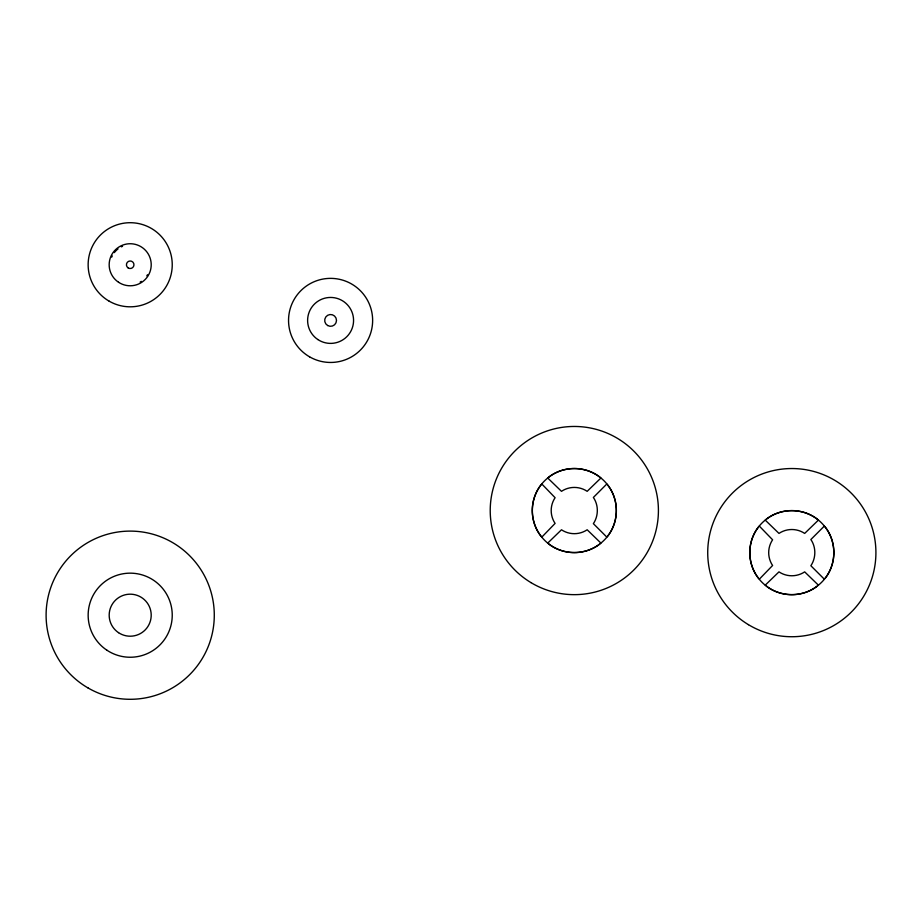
<?xml version="1.0" encoding="UTF-8"?>
<svg xmlns="http://www.w3.org/2000/svg" width="922" height="922" viewBox="0 0 922 922"><rect width="100%" height="100%" fill="white"/><g stroke="black" fill="none" stroke-linecap="round" stroke-linejoin="round"><path stroke-width="1.38" d="M606.883 483.946A42.043 42.043 0 0 0 600.937 477.999C586.092 465.449 562.535 465.414 547.726 478.011A42.043 42.043 0 0 0 541.767 483.946C529.216 498.779 529.182 522.336 541.79 537.146A42.043 42.043 0 0 0 547.714 543.116C562.547 555.666 586.104 555.701 600.913 543.093A42.043 42.043 0 0 0 606.883 537.157M607.679 536.155C619.469 521.287 619.158 498.433 606.86 483.958L593.376 497.454C598.701 505.187 598.585 515.905 593.376 523.661L606.86 537.146L607.679 536.155A42.043 42.043 0 0 0 607.679 484.96M758.46 527.038C746.67 541.906 746.993 564.76 759.279 579.235L772.59 565.486A23.131 23.131 0 0 1 772.59 539.785L759.279 526.047L758.46 527.038A42.043 42.043 0 0 0 758.46 578.232M759.267 579.247A42.043 42.043 0 0 0 765.214 585.193C780.047 597.744 803.604 597.779 818.413 585.17A42.043 42.043 0 0 0 824.383 579.247C836.934 564.414 836.969 540.857 824.36 526.047A42.043 42.043 0 0 0 818.425 520.077C803.592 507.526 780.035 507.492 765.225 520.1A42.043 42.043 0 0 0 759.267 526.024M541.79 537.146L555.09 523.408A23.131 23.131 0 0 1 555.09 497.707L541.79 483.958M600.913 478.011L587.176 491.322A23.131 23.131 0 0 0 561.475 491.322L547.726 478.011M547.726 543.093L561.475 529.781A23.131 23.131 0 0 0 587.176 529.781L600.913 543.093M818.413 520.1L804.676 533.412A23.131 23.131 0 0 0 778.975 533.412L765.225 520.1M765.225 585.17L778.975 571.87A23.131 23.131 0 0 0 804.676 571.87L818.413 585.17M824.36 526.047L810.864 539.531C816.201 547.265 816.074 557.983 810.864 565.739L824.36 579.235M825.178 527.038A42.043 42.043 0 0 1 825.178 578.232M817.422 585.989A42.043 42.043 0 0 1 766.228 585.989M766.228 519.282A42.043 42.043 0 0 1 817.422 519.282M599.922 543.911A42.043 42.043 0 0 1 548.728 543.911M540.972 536.155A42.043 42.043 0 0 1 540.972 484.96M548.728 477.193A42.043 42.043 0 0 1 599.922 477.193M147.485 274.744A19.973 19.973 0 0 1 146.794 275.851M141.285 281.36A19.973 19.973 0 0 1 140.179 282.051M111.735 257.111A19.973 19.973 0 0 1 112.277 255.924M114.351 252.593A19.973 19.973 0 0 1 118.039 248.905M121.358 246.842A19.973 19.973 0 0 1 122.545 246.301M106.837 650.16A42.043 42.043 0 0 0 172.149 617.947A42.043 42.043 0 0 0 111.597 577.495A42.043 42.043 0 0 0 106.837 650.16M118.523 632.665A21.01 21.01 0 0 0 151.162 616.576A21.01 21.01 0 0 0 120.897 596.35A21.01 21.01 0 0 0 118.523 632.665M88.143 688.019A84.086 84.086 0 0 0 214.284 615.204A84.086 84.086 0 0 0 88.143 542.378A84.086 84.086 0 0 0 88.143 688.019M309.573 356.826A42.043 42.043 0 0 0 372.638 320.418A42.043 42.043 0 0 0 309.573 283.999A42.043 42.043 0 0 0 309.573 356.826M317.825 339.527A22.981 22.981 0 0 0 353.518 321.916A22.981 22.981 0 0 0 320.43 299.811A22.981 22.981 0 0 0 317.825 339.527M327.644 325.524A5.901 5.901 0 0 0 336.495 320.418A5.901 5.901 0 0 0 327.644 315.301A5.901 5.901 0 0 0 327.644 325.524M748.468 624.69A84.086 84.086 0 0 0 875.9 554.157A84.086 84.086 0 0 0 751.096 479.06A84.086 84.086 0 0 0 748.468 624.69M530.968 582.612A84.086 84.086 0 0 0 658.4 512.079A84.086 84.086 0 0 0 533.596 436.982A84.086 84.086 0 0 0 530.968 582.612M109.165 301.171A42.043 42.043 0 0 0 172.241 264.752A42.043 42.043 0 0 0 109.165 228.345A42.043 42.043 0 0 0 109.165 301.171M128.1 267.887A3.769 3.769 0 0 0 133.955 265.006A3.769 3.769 0 0 0 128.527 261.375A3.769 3.769 0 0 0 128.1 267.887M118.512 282.236A21.022 21.022 0 0 0 151.173 266.124A21.022 21.022 0 0 0 120.897 245.897A21.022 21.022 0 0 0 118.512 282.236"/></g></svg>
